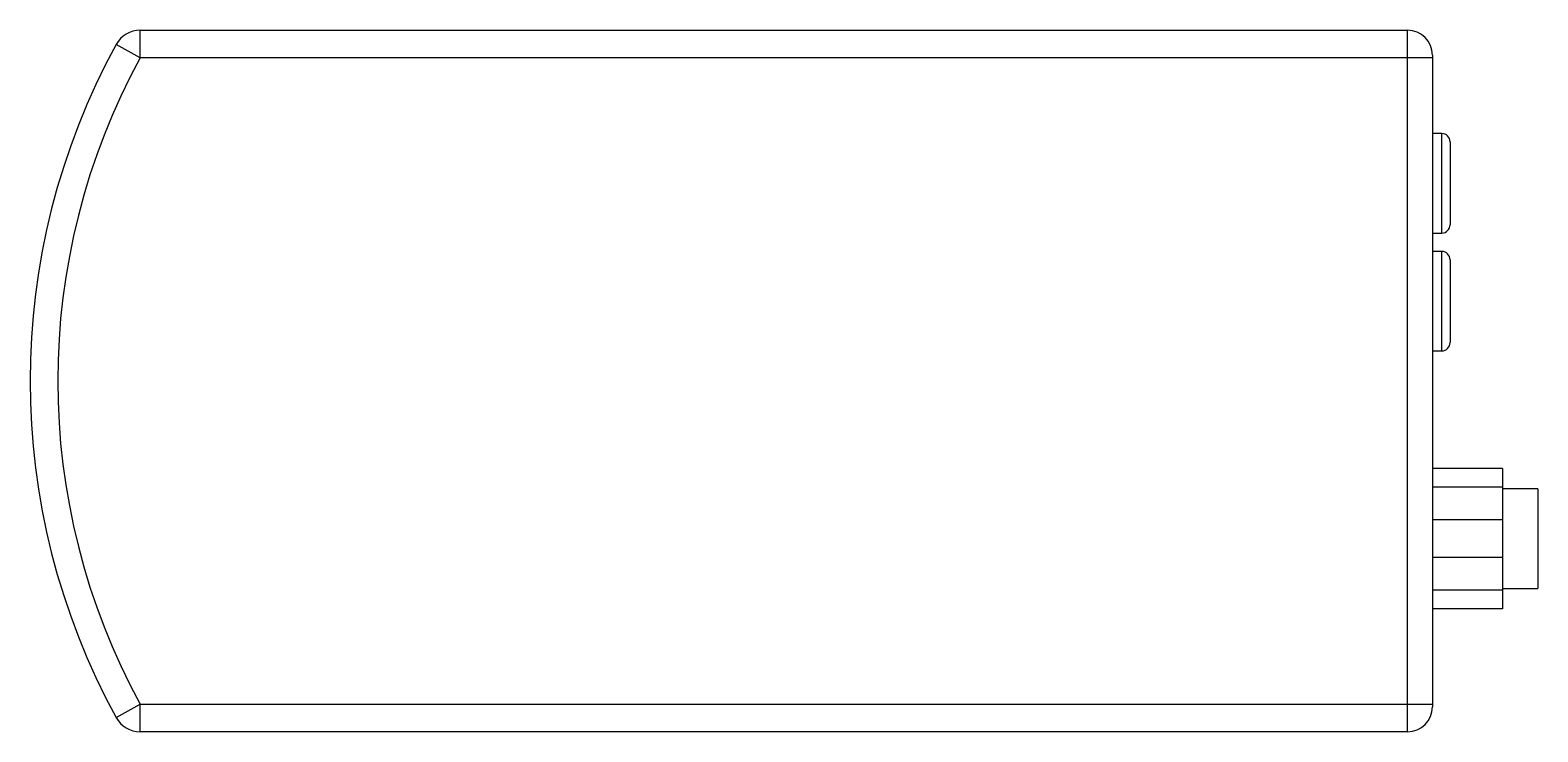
# Model space of a CAD drawing. Header units: millimetres. Extents: x -254 to 292, y -127 to 127.
import ezdxf

# ---------------------------------------------------------------- set-up
doc = ezdxf.new("R2010")
doc.units = ezdxf.units.MM

msp = doc.modelspace()

# ---------------------------------------------------------------- linework, layer by layer
at = {"color": 7, "linetype": 'Continuous', "lineweight": 25}
for p, q in [((-214.12, 117), (-214.12, 127)), ((-214.12, 127), (245, 127)), ((245, -127), (245, 127)), ((-214.12, 117), (-222.89, 121.8)), ((254, 117), (-214.12, 117)), ((254, 118), (254, -118)), ((257.4, 89.57), (254, 89.57)), ((257.4, 53.57), (257.4, 89.57)), ((260.4, 86.57), (260.4, 56.57)), ((254, 53.57), (257.4, 53.57)), ((257.4, 46.89), (254, 46.89)), ((257.4, 10.89), (257.4, 46.89)), ((260.4, 43.89), (260.4, 13.89)), ((254, 10.89), (257.4, 10.89)), ((279.4, -31.67), (254, -31.67)), ((279.4, -31.67), (279.4, -82.47)), ((279.4, -38.47), (254, -38.47)), ((292.2, -39.07), (279.4, -39.07)), ((292.2, -39.07), (292.2, -75.07)), ((279.4, -50.26), (254, -50.26)), ((279.4, -63.87), (254, -63.87)), ((279.4, -75.66), (254, -75.66)), ((279.4, -75.07), (292.2, -75.07)), ((279.4, -82.47), (254, -82.47)), ((-222.89, -121.8), (-214.12, -117)), ((-214.12, -117), (254, -117)), ((-214.12, -127), (-214.12, -117)), ((245, -127), (-214.12, -127))]:
    msp.add_line(p, q, dxfattribs=at)
for centre, radius, start, end in [((-214.12, 117), 10, 90, 151.3467), ((245, 118), 9, 0, 90), ((0, 0), 254, 151.3467, 208.6533), ((0, 0), 244, 151.3467, 208.6533), ((257.4, 86.57), 3, 0, 90), ((257.4, 56.57), 3, 270, 0), ((257.4, 43.89), 3, 0, 90), ((257.4, 13.89), 3, 270, 0), ((245, -118), 9, 270, 0), ((-214.12, -117), 10, 208.6533, 270)]:
    msp.add_arc(centre, radius, start, end, dxfattribs=at)

doc.saveas('drawing.dxf')
